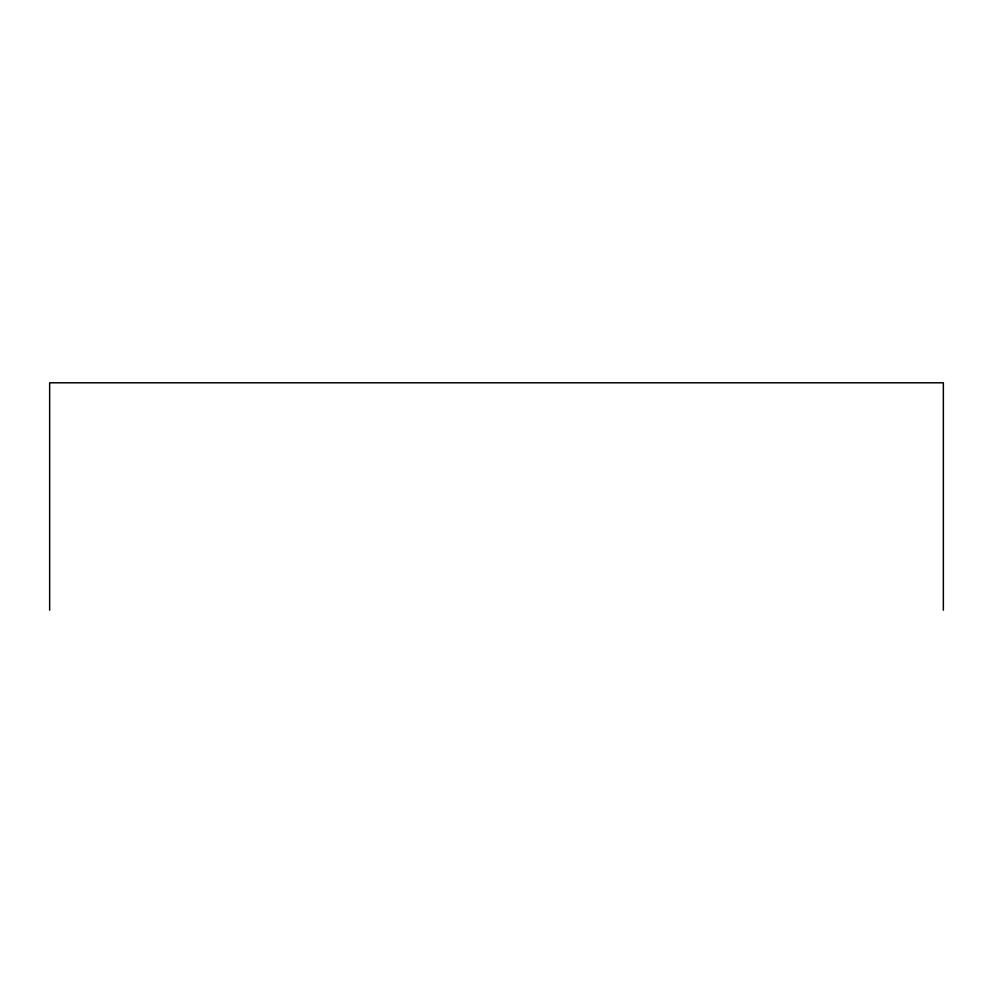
<?xml version="1.0" encoding="UTF-8"?>
<svg xmlns="http://www.w3.org/2000/svg" width="993" height="993" viewBox="0 0 993 993"><rect width="100%" height="100%" fill="white"/><g stroke="black" fill="none" stroke-linecap="round" stroke-linejoin="round"><path stroke-width="1.49" d="M943.35 610.198L943.35 382.801L49.65 382.801L49.65 610.198"/></g></svg>
